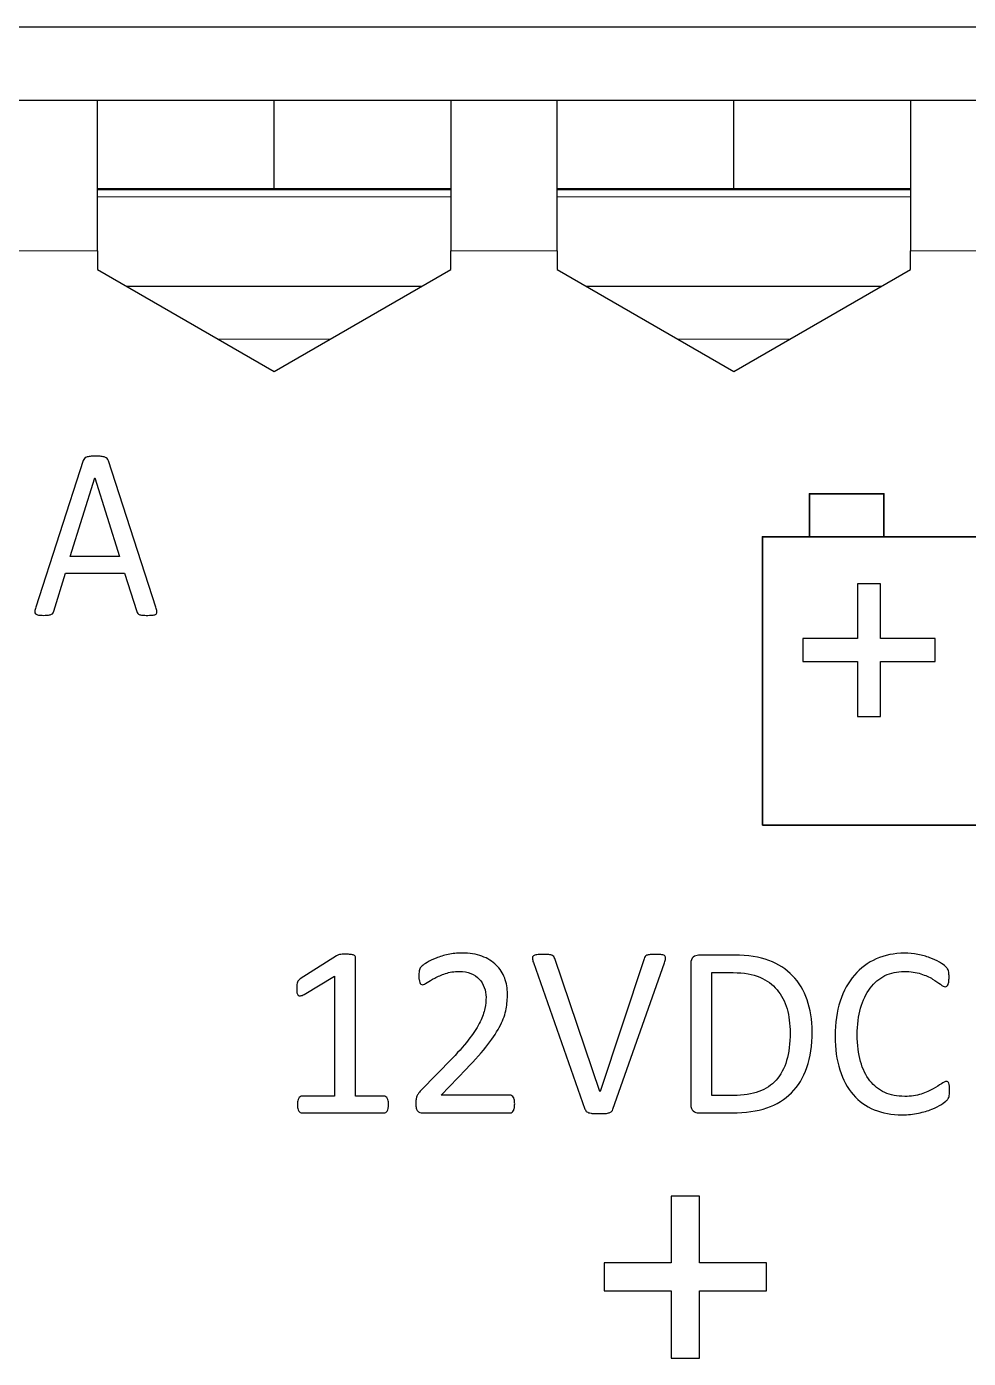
# Model space of a CAD drawing. Extents: x -260425 to 1294666, y -169889 to -2349.
# Drawn here: x 998785 to 998891.6, y -26392.9 to -26242.2 of the extents above; entities that cross this region are included whole.
import ezdxf
from ezdxf.enums import TextEntityAlignment as Align

# ---------------------------------------------------------------- set-up
doc = ezdxf.new("R2010")
doc.units = 0
doc.header["$LTSCALE"] = 100
doc.layers.add('case', color=7, linetype='Continuous')
doc.layers.add('marking', color=7, linetype='Continuous')
doc.styles.add('1ISOCPEUR', font='isocpeui.ttf', dxfattribs={"height": 250})

# ---------------------------------------------------------------- blocks, each defined once
blk = doc.blocks.new('АТС')
at = {"layer": 'case', "lineweight": 25}
for points in [[(336, 217.99), (336, 217.99), (324, 217.99), (324, 217.99)], [(336, 200.99), (336, 200.99), (336, 217.99), (336, 217.99)], [(356, 217.99), (356, 217.99), (336, 217.99), (336, 217.99)], [(356, 207.99), (356, 207.99), (356, 217.99), (356, 217.99)], [(376, 217.99), (376, 217.99), (356, 217.99), (356, 217.99)], [(376, 217.99), (376, 217.99), (376, 200.99), (376, 200.99)], [(388, 217.99), (388, 217.99), (376, 217.99), (376, 217.99)], [(388, 200.99), (388, 200.99), (388, 217.99), (388, 217.99)], [(408, 217.99), (408, 217.99), (388, 217.99), (388, 217.99)], [(408, 207.99), (408, 207.99), (408, 217.99), (408, 217.99)], [(428, 217.99), (428, 217.99), (408, 217.99), (408, 217.99)], [(440, 217.99), (440, 217.99), (428, 217.99), (428, 217.99)], [(428, 217.99), (428, 217.99), (428, 200.99), (428, 200.99)], [(356, 207.99), (356, 207.99), (336, 207.99), (336, 207.99)], [(376, 207.99), (376, 207.99), (356, 207.99), (356, 207.99)], [(408, 207.99), (408, 207.99), (388, 207.99), (388, 207.99)], [(428, 207.99), (428, 207.99), (408, 207.99), (408, 207.99)], [(336, 200.99), (336, 200.99), (336, 198.87), (336, 198.87)], [(376, 198.87), (376, 198.87), (376, 200.99), (376, 200.99)], [(388, 200.99), (388, 200.99), (388, 198.87), (388, 198.87)], [(428, 198.87), (428, 198.87), (428, 200.99), (428, 200.99)], [(336, 198.87), (336, 198.87), (356, 187.32), (356, 187.32)], [(356, 187.32), (356, 187.32), (376, 198.87), (376, 198.87)], [(388, 198.87), (388, 198.87), (408, 187.32), (408, 187.32)], [(408, 187.32), (408, 187.32), (428, 198.87), (428, 198.87)], [(339.25, 196.99), (339.25, 196.99), (372.75, 196.99), (372.75, 196.99)], [(391.25, 196.99), (391.25, 196.99), (424.75, 196.99), (424.75, 196.99)]]:
    blk.add_open_spline(points, degree=3, dxfattribs=at)
at = {"layer": 'case', "lineweight": 18}
for points in [[(336, 207.89), (336, 207.89), (376, 207.89), (376, 207.89)], [(336, 207.09), (336, 207.09), (376, 207.09), (376, 207.09)], [(388, 207.89), (388, 207.89), (428, 207.89), (428, 207.89)], [(388, 207.09), (388, 207.09), (428, 207.09), (428, 207.09)], [(336, 200.99), (336, 200.99), (324, 200.99), (324, 200.99)], [(388, 200.99), (388, 200.99), (376, 200.99), (376, 200.99)], [(440, 200.99), (440, 200.99), (428, 200.99), (428, 200.99)], [(349.64, 190.99), (349.64, 190.99), (362.36, 190.99), (362.36, 190.99)], [(401.65, 190.99), (401.65, 190.99), (414.36, 190.99), (414.36, 190.99)]]:
    blk.add_open_spline(points, degree=3, dxfattribs=at)
at = {"layer": 'marking', "lineweight": 35}
for points in [[(416.55, 168.64), (424.99, 168.64), (424.99, 173.5), (416.55, 173.5), (416.55, 168.64)], [(411.23, 135.99), (469.53, 135.99), (469.53, 168.64), (411.23, 168.64), (411.23, 135.99)]]:
    blk.add_lwpolyline(points, close=True, dxfattribs=at)
at = {"layer": 'marking'}
for points, knots in [([(342.63, 160.66), (342.69, 160.46), (342.73, 160.3), (342.74, 160.17), (342.74, 160.17), (342.74, 160.05), (342.71, 159.96), (342.64, 159.89), (342.64, 159.89), (342.58, 159.83), (342.47, 159.79), (342.31, 159.77), (342.31, 159.77), (342.16, 159.75), (341.96, 159.74), (341.7, 159.74), (341.7, 159.74), (341.45, 159.74), (341.24, 159.74), (341.09, 159.76), (341.09, 159.76), (340.93, 159.77), (340.82, 159.8), (340.74, 159.83), (340.74, 159.83), (340.66, 159.86), (340.6, 159.9), (340.56, 159.96), (340.56, 159.96), (340.53, 160.02), (340.49, 160.08), (340.46, 160.17), (340.46, 160.17), (340.46, 160.17), (339.08, 164.51), (339.08, 164.51), (339.08, 164.51), (339.08, 164.51), (332.41, 164.51), (332.41, 164.51), (332.41, 164.51), (332.41, 164.51), (331.09, 160.22), (331.09, 160.22), (331.09, 160.22), (331.07, 160.14), (331.04, 160.07), (331, 160.01), (331, 160.01), (330.95, 159.95), (330.9, 159.9), (330.82, 159.86), (330.82, 159.86), (330.74, 159.82), (330.62, 159.79), (330.48, 159.77), (330.48, 159.77), (330.34, 159.75), (330.15, 159.74), (329.92, 159.74), (329.92, 159.74), (329.68, 159.74), (329.48, 159.75), (329.33, 159.77), (329.33, 159.77), (329.18, 159.8), (329.07, 159.84), (329.01, 159.9), (329.01, 159.9), (328.94, 159.97), (328.91, 160.06), (328.92, 160.19), (328.92, 160.19), (328.92, 160.31), (328.96, 160.47), (329.03, 160.68), (329.03, 160.68), (329.03, 160.68), (334.41, 177.25), (334.41, 177.25), (334.41, 177.25), (334.44, 177.35), (334.49, 177.44), (334.54, 177.5), (334.54, 177.5), (334.59, 177.56), (334.67, 177.61), (334.77, 177.65), (334.77, 177.65), (334.88, 177.68), (335.01, 177.71), (335.17, 177.73), (335.17, 177.73), (335.33, 177.74), (335.53, 177.75), (335.79, 177.75), (335.79, 177.75), (336.05, 177.75), (336.27, 177.74), (336.44, 177.73), (336.44, 177.73), (336.61, 177.71), (336.75, 177.68), (336.86, 177.65), (336.86, 177.65), (336.97, 177.61), (337.05, 177.56), (337.11, 177.49), (337.11, 177.49), (337.17, 177.42), (337.22, 177.34), (337.25, 177.24), (337.25, 177.24), (337.25, 177.24), (342.63, 160.66), (342.63, 160.66)], [0, 0, 0, 0, 0.033333, 0.033333, 0.033333, 0.033333, 0.066667, 0.066667, 0.066667, 0.066667, 0.1, 0.1, 0.1, 0.1, 0.133333, 0.133333, 0.133333, 0.133333, 0.166667, 0.166667, 0.166667, 0.166667, 0.2, 0.2, 0.2, 0.2, 0.233333, 0.233333, 0.233333, 0.233333, 0.266667, 0.266667, 0.266667, 0.266667, 0.3, 0.3, 0.3, 0.3, 0.333333, 0.333333, 0.333333, 0.333333, 0.366667, 0.366667, 0.366667, 0.366667, 0.4, 0.4, 0.4, 0.4, 0.433333, 0.433333, 0.433333, 0.433333, 0.466667, 0.466667, 0.466667, 0.466667, 0.5, 0.5, 0.5, 0.5, 0.533333, 0.533333, 0.533333, 0.533333, 0.566667, 0.566667, 0.566667, 0.566667, 0.6, 0.6, 0.6, 0.6, 0.633333, 0.633333, 0.633333, 0.633333, 0.666667, 0.666667, 0.666667, 0.666667, 0.7, 0.7, 0.7, 0.7, 0.733333, 0.733333, 0.733333, 0.733333, 0.766667, 0.766667, 0.766667, 0.766667, 0.8, 0.8, 0.8, 0.8, 0.833333, 0.833333, 0.833333, 0.833333, 0.866667, 0.866667, 0.866667, 0.866667, 0.9, 0.9, 0.9, 0.9, 0.933333, 0.933333, 0.933333, 0.933333, 1, 1, 1, 1]), ([(335.72, 175.29), (335.72, 175.29), (335.71, 175.29), (335.71, 175.29), (335.71, 175.29), (335.71, 175.29), (332.94, 166.4), (332.94, 166.4), (332.94, 166.4), (332.94, 166.4), (338.52, 166.4), (338.52, 166.4), (338.52, 166.4), (338.52, 166.4), (335.72, 175.29), (335.72, 175.29)], [0, 0, 0, 0, 0.2, 0.2, 0.2, 0.2, 0.4, 0.4, 0.4, 0.4, 0.6, 0.6, 0.6, 0.6, 1, 1, 1, 1]), ([(421.98, 148.31), (421.98, 148.31), (421.98, 154.53), (421.98, 154.53), (421.98, 154.53), (421.98, 154.53), (415.8, 154.53), (415.8, 154.53), (415.8, 154.53), (415.8, 154.53), (415.8, 157.13), (415.8, 157.13), (415.8, 157.13), (415.8, 157.13), (421.98, 157.13), (421.98, 157.13), (421.98, 157.13), (421.98, 157.13), (421.98, 163.31), (421.98, 163.31), (421.98, 163.31), (421.98, 163.31), (424.61, 163.31), (424.61, 163.31), (424.61, 163.31), (424.61, 163.31), (424.61, 157.13), (424.61, 157.13), (424.61, 157.13), (424.61, 157.13), (430.8, 157.13), (430.8, 157.13), (430.8, 157.13), (430.8, 157.13), (430.8, 154.53), (430.8, 154.53), (430.8, 154.53), (430.8, 154.53), (424.61, 154.53), (424.61, 154.53), (424.61, 154.53), (424.61, 154.53), (424.61, 148.31), (424.61, 148.31), (424.61, 148.31), (424.61, 148.31), (421.98, 148.31), (421.98, 148.31)], [0, 0, 0, 0, 0.076923, 0.076923, 0.076923, 0.076923, 0.153846, 0.153846, 0.153846, 0.153846, 0.230769, 0.230769, 0.230769, 0.230769, 0.307692, 0.307692, 0.307692, 0.307692, 0.384615, 0.384615, 0.384615, 0.384615, 0.461538, 0.461538, 0.461538, 0.461538, 0.538462, 0.538462, 0.538462, 0.538462, 0.615385, 0.615385, 0.615385, 0.615385, 0.692308, 0.692308, 0.692308, 0.692308, 0.769231, 0.769231, 0.769231, 0.769231, 0.846154, 0.846154, 0.846154, 0.846154, 1, 1, 1, 1]), ([(368.94, 104.38), (368.94, 104.2), (368.92, 104.06), (368.89, 103.94), (368.89, 103.94), (368.86, 103.82), (368.83, 103.72), (368.78, 103.65), (368.78, 103.65), (368.74, 103.58), (368.69, 103.52), (368.62, 103.49), (368.62, 103.49), (368.56, 103.46), (368.5, 103.44), (368.44, 103.44), (368.44, 103.44), (368.44, 103.44), (359.13, 103.44), (359.13, 103.44), (359.13, 103.44), (359.07, 103.44), (359.01, 103.46), (358.95, 103.49), (358.95, 103.49), (358.9, 103.52), (358.84, 103.58), (358.79, 103.65), (358.79, 103.65), (358.74, 103.72), (358.7, 103.82), (358.68, 103.94), (358.68, 103.94), (358.65, 104.06), (358.63, 104.2), (358.63, 104.38), (358.63, 104.38), (358.63, 104.54), (358.65, 104.68), (358.68, 104.8), (358.68, 104.8), (358.7, 104.92), (358.74, 105.02), (358.78, 105.1), (358.78, 105.1), (358.82, 105.18), (358.87, 105.23), (358.93, 105.27), (358.93, 105.27), (358.99, 105.32), (359.06, 105.34), (359.13, 105.34), (359.13, 105.34), (359.13, 105.34), (362.84, 105.34), (362.84, 105.34), (362.84, 105.34), (362.84, 105.34), (362.84, 118.91), (362.84, 118.91), (362.84, 118.91), (362.84, 118.91), (359.39, 116.85), (359.39, 116.85), (359.39, 116.85), (359.22, 116.76), (359.08, 116.7), (358.97, 116.69), (358.97, 116.69), (358.86, 116.67), (358.78, 116.69), (358.71, 116.75), (358.71, 116.75), (358.65, 116.81), (358.61, 116.91), (358.58, 117.04), (358.58, 117.04), (358.56, 117.18), (358.55, 117.35), (358.55, 117.56), (358.55, 117.56), (358.55, 117.72), (358.55, 117.86), (358.57, 117.96), (358.57, 117.96), (358.58, 118.08), (358.61, 118.17), (358.63, 118.24), (358.63, 118.24), (358.66, 118.31), (358.7, 118.38), (358.75, 118.44), (358.75, 118.44), (358.8, 118.49), (358.86, 118.54), (358.95, 118.6), (358.95, 118.6), (358.95, 118.6), (363.06, 121.23), (363.06, 121.23), (363.06, 121.23), (363.1, 121.26), (363.14, 121.28), (363.2, 121.3), (363.2, 121.3), (363.25, 121.31), (363.32, 121.33), (363.4, 121.35), (363.4, 121.35), (363.49, 121.37), (363.58, 121.38), (363.69, 121.39), (363.69, 121.39), (363.8, 121.39), (363.94, 121.39), (364.11, 121.39), (364.11, 121.39), (364.33, 121.39), (364.51, 121.38), (364.66, 121.37), (364.66, 121.37), (364.81, 121.35), (364.92, 121.32), (365, 121.29), (365, 121.29), (365.09, 121.26), (365.14, 121.21), (365.17, 121.17), (365.17, 121.17), (365.2, 121.12), (365.21, 121.06), (365.21, 121.01), (365.21, 121.01), (365.21, 121.01), (365.21, 105.34), (365.21, 105.34), (365.21, 105.34), (365.21, 105.34), (368.44, 105.34), (368.44, 105.34), (368.44, 105.34), (368.51, 105.34), (368.58, 105.32), (368.64, 105.27), (368.64, 105.27), (368.71, 105.23), (368.76, 105.18), (368.8, 105.1), (368.8, 105.1), (368.84, 105.02), (368.88, 104.92), (368.9, 104.8), (368.9, 104.8), (368.93, 104.68), (368.94, 104.54), (368.94, 104.38)], [0, 0, 0, 0, 0.025, 0.025, 0.025, 0.025, 0.05, 0.05, 0.05, 0.05, 0.075, 0.075, 0.075, 0.075, 0.1, 0.1, 0.1, 0.1, 0.125, 0.125, 0.125, 0.125, 0.15, 0.15, 0.15, 0.15, 0.175, 0.175, 0.175, 0.175, 0.2, 0.2, 0.2, 0.2, 0.225, 0.225, 0.225, 0.225, 0.25, 0.25, 0.25, 0.25, 0.275, 0.275, 0.275, 0.275, 0.3, 0.3, 0.3, 0.3, 0.325, 0.325, 0.325, 0.325, 0.35, 0.35, 0.35, 0.35, 0.375, 0.375, 0.375, 0.375, 0.4, 0.4, 0.4, 0.4, 0.425, 0.425, 0.425, 0.425, 0.45, 0.45, 0.45, 0.45, 0.475, 0.475, 0.475, 0.475, 0.5, 0.5, 0.5, 0.5, 0.525, 0.525, 0.525, 0.525, 0.55, 0.55, 0.55, 0.55, 0.575, 0.575, 0.575, 0.575, 0.6, 0.6, 0.6, 0.6, 0.625, 0.625, 0.625, 0.625, 0.65, 0.65, 0.65, 0.65, 0.675, 0.675, 0.675, 0.675, 0.7, 0.7, 0.7, 0.7, 0.725, 0.725, 0.725, 0.725, 0.75, 0.75, 0.75, 0.75, 0.775, 0.775, 0.775, 0.775, 0.8, 0.8, 0.8, 0.8, 0.825, 0.825, 0.825, 0.825, 0.85, 0.85, 0.85, 0.85, 0.875, 0.875, 0.875, 0.875, 0.9, 0.9, 0.9, 0.9, 0.925, 0.925, 0.925, 0.925, 0.95, 0.95, 0.95, 0.95, 1, 1, 1, 1]), ([(383.21, 104.46), (383.21, 104.3), (383.2, 104.15), (383.18, 104.02), (383.18, 104.02), (383.15, 103.89), (383.12, 103.78), (383.08, 103.7), (383.08, 103.7), (383.04, 103.61), (382.98, 103.55), (382.91, 103.51), (382.91, 103.51), (382.84, 103.46), (382.77, 103.44), (382.69, 103.44), (382.69, 103.44), (382.69, 103.44), (372.82, 103.44), (372.82, 103.44), (372.82, 103.44), (372.69, 103.44), (372.58, 103.46), (372.48, 103.49), (372.48, 103.49), (372.39, 103.52), (372.3, 103.58), (372.24, 103.65), (372.24, 103.65), (372.17, 103.72), (372.11, 103.83), (372.08, 103.97), (372.08, 103.97), (372.05, 104.1), (372.03, 104.27), (372.03, 104.47), (372.03, 104.47), (372.03, 104.66), (372.04, 104.82), (372.06, 104.95), (372.06, 104.95), (372.07, 105.09), (372.1, 105.21), (372.15, 105.32), (372.15, 105.32), (372.19, 105.42), (372.26, 105.53), (372.33, 105.64), (372.33, 105.64), (372.4, 105.74), (372.49, 105.85), (372.6, 105.97), (372.6, 105.97), (372.6, 105.97), (376.17, 109.64), (376.17, 109.64), (376.17, 109.64), (377, 110.49), (377.66, 111.24), (378.15, 111.92), (378.15, 111.92), (378.65, 112.58), (379.03, 113.2), (379.31, 113.75), (379.31, 113.75), (379.57, 114.3), (379.75, 114.8), (379.84, 115.25), (379.84, 115.25), (379.92, 115.7), (379.97, 116.13), (379.97, 116.52), (379.97, 116.52), (379.97, 116.92), (379.9, 117.29), (379.77, 117.64), (379.77, 117.64), (379.63, 118), (379.44, 118.31), (379.19, 118.58), (379.19, 118.58), (378.94, 118.84), (378.62, 119.06), (378.24, 119.21), (378.24, 119.21), (377.87, 119.37), (377.43, 119.45), (376.94, 119.45), (376.94, 119.45), (376.36, 119.45), (375.84, 119.37), (375.38, 119.21), (375.38, 119.21), (374.92, 119.06), (374.52, 118.88), (374.17, 118.7), (374.17, 118.7), (373.83, 118.52), (373.53, 118.34), (373.3, 118.19), (373.3, 118.19), (373.07, 118.03), (372.9, 117.95), (372.79, 117.95), (372.79, 117.95), (372.72, 117.95), (372.66, 117.97), (372.61, 118.01), (372.61, 118.01), (372.56, 118.04), (372.51, 118.1), (372.48, 118.19), (372.48, 118.19), (372.45, 118.27), (372.42, 118.38), (372.4, 118.52), (372.4, 118.52), (372.38, 118.66), (372.37, 118.82), (372.37, 119.01), (372.37, 119.01), (372.37, 119.15), (372.38, 119.27), (372.39, 119.37), (372.39, 119.37), (372.4, 119.47), (372.41, 119.56), (372.43, 119.63), (372.43, 119.63), (372.46, 119.71), (372.49, 119.78), (372.52, 119.84), (372.52, 119.84), (372.56, 119.9), (372.64, 119.98), (372.75, 120.08), (372.75, 120.08), (372.86, 120.18), (373.05, 120.31), (373.32, 120.47), (373.32, 120.47), (373.59, 120.64), (373.93, 120.8), (374.34, 120.96), (374.34, 120.96), (374.74, 121.13), (375.19, 121.26), (375.69, 121.37), (375.69, 121.37), (376.18, 121.48), (376.7, 121.53), (377.24, 121.53), (377.24, 121.53), (378.1, 121.53), (378.86, 121.41), (379.5, 121.17), (379.5, 121.17), (380.15, 120.93), (380.69, 120.59), (381.12, 120.17), (381.12, 120.17), (381.55, 119.75), (381.87, 119.26), (382.08, 118.7), (382.08, 118.7), (382.29, 118.14), (382.39, 117.54), (382.39, 116.91), (382.39, 116.91), (382.39, 116.34), (382.34, 115.77), (382.24, 115.2), (382.24, 115.2), (382.14, 114.64), (381.93, 114.03), (381.6, 113.37), (381.6, 113.37), (381.27, 112.71), (380.8, 111.98), (380.19, 111.18), (380.19, 111.18), (379.57, 110.37), (378.76, 109.45), (377.73, 108.4), (377.73, 108.4), (377.73, 108.4), (374.91, 105.45), (374.91, 105.45), (374.91, 105.45), (374.91, 105.45), (382.67, 105.45), (382.67, 105.45), (382.67, 105.45), (382.75, 105.45), (382.81, 105.43), (382.89, 105.39), (382.89, 105.39), (382.96, 105.34), (383.02, 105.28), (383.07, 105.2), (383.07, 105.2), (383.12, 105.12), (383.15, 105.02), (383.18, 104.89), (383.18, 104.89), (383.2, 104.77), (383.21, 104.63), (383.21, 104.46)], [0, 0, 0, 0, 0.018868, 0.018868, 0.018868, 0.018868, 0.037736, 0.037736, 0.037736, 0.037736, 0.056604, 0.056604, 0.056604, 0.056604, 0.075472, 0.075472, 0.075472, 0.075472, 0.09434, 0.09434, 0.09434, 0.09434, 0.113208, 0.113208, 0.113208, 0.113208, 0.132075, 0.132075, 0.132075, 0.132075, 0.150943, 0.150943, 0.150943, 0.150943, 0.169811, 0.169811, 0.169811, 0.169811, 0.188679, 0.188679, 0.188679, 0.188679, 0.207547, 0.207547, 0.207547, 0.207547, 0.226415, 0.226415, 0.226415, 0.226415, 0.245283, 0.245283, 0.245283, 0.245283, 0.264151, 0.264151, 0.264151, 0.264151, 0.283019, 0.283019, 0.283019, 0.283019, 0.301887, 0.301887, 0.301887, 0.301887, 0.320755, 0.320755, 0.320755, 0.320755, 0.339623, 0.339623, 0.339623, 0.339623, 0.358491, 0.358491, 0.358491, 0.358491, 0.377358, 0.377358, 0.377358, 0.377359, 0.396226, 0.396226, 0.396226, 0.396226, 0.415094, 0.415094, 0.415094, 0.415094, 0.433962, 0.433962, 0.433962, 0.433962, 0.45283, 0.45283, 0.45283, 0.45283, 0.471698, 0.471698, 0.471698, 0.471698, 0.490566, 0.490566, 0.490566, 0.490566, 0.509434, 0.509434, 0.509434, 0.509434, 0.528302, 0.528302, 0.528302, 0.528302, 0.54717, 0.54717, 0.54717, 0.54717, 0.566038, 0.566038, 0.566038, 0.566038, 0.584906, 0.584906, 0.584906, 0.584906, 0.603774, 0.603774, 0.603774, 0.603774, 0.622642, 0.622642, 0.622642, 0.622642, 0.641509, 0.641509, 0.641509, 0.641509, 0.660377, 0.660377, 0.660377, 0.660377, 0.679245, 0.679245, 0.679245, 0.679245, 0.698113, 0.698113, 0.698113, 0.698113, 0.716981, 0.716981, 0.716981, 0.716981, 0.735849, 0.735849, 0.735849, 0.735849, 0.754717, 0.754717, 0.754717, 0.754717, 0.773585, 0.773585, 0.773585, 0.773585, 0.792453, 0.792453, 0.792453, 0.792453, 0.811321, 0.811321, 0.811321, 0.811321, 0.830189, 0.830189, 0.830189, 0.830189, 0.849057, 0.849057, 0.849057, 0.849057, 0.867925, 0.867925, 0.867925, 0.867925, 0.886792, 0.886792, 0.886792, 0.886792, 0.90566, 0.90566, 0.90566, 0.90566, 0.924528, 0.924528, 0.924528, 0.924528, 0.943396, 0.943396, 0.943396, 0.943396, 0.962264, 0.962264, 0.962264, 0.962264, 1, 1, 1, 1]), ([(394.33, 103.86), (394.3, 103.75), (394.25, 103.67), (394.18, 103.61), (394.18, 103.61), (394.12, 103.54), (394.03, 103.49), (393.91, 103.46), (393.91, 103.46), (393.8, 103.42), (393.65, 103.39), (393.47, 103.38), (393.47, 103.38), (393.29, 103.36), (393.06, 103.36), (392.79, 103.36), (392.79, 103.36), (392.59, 103.36), (392.41, 103.36), (392.26, 103.36), (392.26, 103.36), (392.11, 103.37), (391.98, 103.38), (391.87, 103.4), (391.87, 103.4), (391.76, 103.42), (391.66, 103.44), (391.58, 103.46), (391.58, 103.46), (391.5, 103.49), (391.44, 103.52), (391.39, 103.55), (391.39, 103.55), (391.33, 103.59), (391.29, 103.63), (391.25, 103.68), (391.25, 103.68), (391.22, 103.74), (391.19, 103.8), (391.16, 103.87), (391.16, 103.87), (391.16, 103.87), (385.33, 120.44), (385.33, 120.44), (385.33, 120.44), (385.26, 120.65), (385.22, 120.81), (385.22, 120.93), (385.22, 120.93), (385.21, 121.06), (385.25, 121.15), (385.33, 121.21), (385.33, 121.21), (385.42, 121.28), (385.55, 121.32), (385.73, 121.34), (385.73, 121.34), (385.92, 121.36), (386.16, 121.37), (386.48, 121.37), (386.48, 121.37), (386.73, 121.37), (386.94, 121.36), (387.09, 121.35), (387.09, 121.35), (387.24, 121.33), (387.36, 121.3), (387.44, 121.27), (387.44, 121.27), (387.52, 121.23), (387.58, 121.18), (387.63, 121.13), (387.63, 121.13), (387.67, 121.06), (387.71, 120.99), (387.75, 120.9), (387.75, 120.9), (387.75, 120.9), (392.86, 105.88), (392.86, 105.88), (392.86, 105.88), (392.86, 105.88), (392.89, 105.88), (392.89, 105.88), (392.89, 105.88), (392.89, 105.88), (397.86, 120.87), (397.86, 120.87), (397.86, 120.87), (397.89, 120.97), (397.92, 121.06), (397.96, 121.12), (397.96, 121.12), (397.99, 121.18), (398.06, 121.23), (398.15, 121.27), (398.15, 121.27), (398.24, 121.3), (398.37, 121.33), (398.53, 121.35), (398.53, 121.35), (398.7, 121.36), (398.92, 121.37), (399.2, 121.37), (399.2, 121.37), (399.48, 121.37), (399.71, 121.36), (399.87, 121.33), (399.87, 121.33), (400.04, 121.31), (400.15, 121.27), (400.21, 121.2), (400.21, 121.2), (400.27, 121.13), (400.29, 121.04), (400.28, 120.92), (400.28, 120.92), (400.27, 120.79), (400.22, 120.63), (400.15, 120.43), (400.15, 120.43), (400.15, 120.43), (394.33, 103.86), (394.33, 103.86)], [0, 0, 0, 0, 0.03125, 0.03125, 0.03125, 0.03125, 0.0625, 0.0625, 0.0625, 0.0625, 0.09375, 0.09375, 0.09375, 0.09375, 0.125, 0.125, 0.125, 0.125, 0.15625, 0.15625, 0.15625, 0.15625, 0.1875, 0.1875, 0.1875, 0.1875, 0.21875, 0.21875, 0.21875, 0.21875, 0.25, 0.25, 0.25, 0.25, 0.28125, 0.28125, 0.28125, 0.28125, 0.3125, 0.3125, 0.3125, 0.3125, 0.34375, 0.34375, 0.34375, 0.34375, 0.375, 0.375, 0.375, 0.375, 0.40625, 0.40625, 0.40625, 0.40625, 0.4375, 0.4375, 0.4375, 0.4375, 0.46875, 0.46875, 0.46875, 0.46875, 0.5, 0.5, 0.5, 0.5, 0.53125, 0.53125, 0.53125, 0.53125, 0.5625, 0.5625, 0.5625, 0.5625, 0.59375, 0.59375, 0.59375, 0.59375, 0.625, 0.625, 0.625, 0.625, 0.65625, 0.65625, 0.65625, 0.65625, 0.6875, 0.6875, 0.6875, 0.6875, 0.71875, 0.71875, 0.71875, 0.71875, 0.75, 0.75, 0.75, 0.75, 0.78125, 0.78125, 0.78125, 0.78125, 0.8125, 0.8125, 0.8125, 0.8125, 0.84375, 0.84375, 0.84375, 0.84375, 0.875, 0.875, 0.875, 0.875, 0.90625, 0.90625, 0.90625, 0.90625, 0.9375, 0.9375, 0.9375, 0.9375, 1, 1, 1, 1]), ([(416.86, 112.63), (416.86, 111.08), (416.66, 109.73), (416.26, 108.58), (416.26, 108.58), (415.87, 107.42), (415.29, 106.47), (414.53, 105.71), (414.53, 105.71), (413.78, 104.95), (412.84, 104.39), (411.74, 104.01), (411.74, 104.01), (410.64, 103.63), (409.33, 103.44), (407.8, 103.44), (407.8, 103.44), (407.8, 103.44), (404.02, 103.44), (404.02, 103.44), (404.02, 103.44), (403.81, 103.44), (403.61, 103.52), (403.42, 103.66), (403.42, 103.66), (403.23, 103.8), (403.14, 104.05), (403.14, 104.41), (403.14, 104.41), (403.14, 104.41), (403.14, 120.32), (403.14, 120.32), (403.14, 120.32), (403.14, 120.67), (403.23, 120.92), (403.42, 121.07), (403.42, 121.07), (403.61, 121.21), (403.81, 121.28), (404.02, 121.28), (404.02, 121.28), (404.02, 121.28), (408.06, 121.28), (408.06, 121.28), (408.06, 121.28), (409.61, 121.28), (410.91, 121.08), (411.98, 120.68), (411.98, 120.68), (413.04, 120.28), (413.94, 119.71), (414.66, 118.96), (414.66, 118.96), (415.38, 118.21), (415.92, 117.3), (416.3, 116.23), (416.3, 116.23), (416.67, 115.17), (416.86, 113.97), (416.86, 112.63)], [0, 0, 0, 0, 0.0625, 0.0625, 0.0625, 0.0625, 0.125, 0.125, 0.125, 0.125, 0.1875, 0.1875, 0.1875, 0.1875, 0.25, 0.25, 0.25, 0.25, 0.3125, 0.3125, 0.3125, 0.3125, 0.375, 0.375, 0.375, 0.375, 0.4375, 0.4375, 0.4375, 0.4375, 0.5, 0.5, 0.5, 0.5, 0.5625, 0.5625, 0.5625, 0.5625, 0.625, 0.625, 0.625, 0.625, 0.6875, 0.6875, 0.6875, 0.6875, 0.75, 0.75, 0.75, 0.75, 0.8125, 0.8125, 0.8125, 0.8125, 0.875, 0.875, 0.875, 0.875, 1, 1, 1, 1]), ([(432.41, 105.96), (432.41, 105.81), (432.41, 105.68), (432.4, 105.57), (432.4, 105.57), (432.39, 105.46), (432.37, 105.37), (432.35, 105.28), (432.35, 105.28), (432.33, 105.2), (432.3, 105.13), (432.26, 105.06), (432.26, 105.06), (432.22, 105), (432.16, 104.92), (432.07, 104.83), (432.07, 104.83), (431.97, 104.74), (431.78, 104.6), (431.49, 104.41), (431.49, 104.41), (431.19, 104.22), (430.83, 104.04), (430.39, 103.86), (430.39, 103.86), (429.95, 103.68), (429.45, 103.53), (428.89, 103.41), (428.89, 103.41), (428.32, 103.28), (427.7, 103.22), (427.03, 103.22), (427.03, 103.22), (425.87, 103.22), (424.82, 103.41), (423.89, 103.8), (423.89, 103.8), (422.96, 104.18), (422.16, 104.75), (421.51, 105.51), (421.51, 105.51), (420.85, 106.26), (420.34, 107.19), (419.99, 108.3), (419.99, 108.3), (419.64, 109.41), (419.46, 110.68), (419.46, 112.13), (419.46, 112.13), (419.46, 113.61), (419.65, 114.93), (420.03, 116.09), (420.03, 116.09), (420.41, 117.25), (420.95, 118.23), (421.64, 119.03), (421.64, 119.03), (422.33, 119.84), (423.15, 120.45), (424.12, 120.87), (424.12, 120.87), (425.08, 121.29), (426.15, 121.51), (427.31, 121.51), (427.31, 121.51), (427.83, 121.51), (428.33, 121.46), (428.82, 121.37), (428.82, 121.37), (429.31, 121.27), (429.76, 121.15), (430.17, 121), (430.17, 121), (430.59, 120.86), (430.95, 120.69), (431.28, 120.5), (431.28, 120.5), (431.6, 120.31), (431.82, 120.15), (431.94, 120.02), (431.94, 120.02), (432.07, 119.9), (432.15, 119.81), (432.19, 119.74), (432.19, 119.74), (432.23, 119.68), (432.26, 119.61), (432.28, 119.52), (432.28, 119.52), (432.3, 119.43), (432.32, 119.32), (432.34, 119.21), (432.34, 119.21), (432.35, 119.08), (432.35, 118.94), (432.35, 118.78), (432.35, 118.78), (432.35, 118.59), (432.34, 118.44), (432.33, 118.31), (432.33, 118.31), (432.31, 118.18), (432.28, 118.07), (432.24, 117.98), (432.24, 117.98), (432.21, 117.89), (432.16, 117.83), (432.11, 117.79), (432.11, 117.79), (432.06, 117.74), (432, 117.72), (431.93, 117.72), (431.93, 117.72), (431.79, 117.72), (431.61, 117.81), (431.38, 117.99), (431.38, 117.99), (431.15, 118.17), (430.85, 118.37), (430.49, 118.59), (430.49, 118.59), (430.12, 118.8), (429.68, 119), (429.16, 119.18), (429.16, 119.18), (428.63, 119.36), (428, 119.45), (427.27, 119.45), (427.27, 119.45), (426.47, 119.45), (425.75, 119.29), (425.1, 118.97), (425.1, 118.97), (424.45, 118.65), (423.89, 118.19), (423.43, 117.57), (423.43, 117.57), (422.97, 116.95), (422.6, 116.2), (422.35, 115.31), (422.35, 115.31), (422.09, 114.42), (421.97, 113.41), (421.97, 112.27), (421.97, 112.27), (421.97, 111.13), (422.09, 110.13), (422.34, 109.26), (422.34, 109.26), (422.58, 108.39), (422.93, 107.66), (423.39, 107.08), (423.39, 107.08), (423.84, 106.5), (424.41, 106.06), (425.07, 105.75), (425.07, 105.75), (425.74, 105.46), (426.49, 105.31), (427.34, 105.31), (427.34, 105.31), (428.05, 105.31), (428.67, 105.4), (429.2, 105.57), (429.2, 105.57), (429.73, 105.74), (430.19, 105.94), (430.56, 106.15), (430.56, 106.15), (430.93, 106.37), (431.24, 106.56), (431.48, 106.74), (431.48, 106.74), (431.72, 106.91), (431.91, 107), (432.05, 107), (432.05, 107), (432.11, 107), (432.17, 106.99), (432.22, 106.96), (432.22, 106.96), (432.27, 106.93), (432.3, 106.88), (432.33, 106.8), (432.33, 106.8), (432.35, 106.72), (432.38, 106.61), (432.39, 106.48), (432.39, 106.48), (432.41, 106.34), (432.41, 106.17), (432.41, 105.96)], [0, 0, 0, 0, 0.020408, 0.020408, 0.020408, 0.020408, 0.040816, 0.040816, 0.040816, 0.040816, 0.061224, 0.061224, 0.061224, 0.061224, 0.081633, 0.081633, 0.081633, 0.081633, 0.102041, 0.102041, 0.102041, 0.102041, 0.122449, 0.122449, 0.122449, 0.122449, 0.142857, 0.142857, 0.142857, 0.142857, 0.163265, 0.163265, 0.163265, 0.163265, 0.183673, 0.183673, 0.183673, 0.183673, 0.204082, 0.204082, 0.204082, 0.204082, 0.22449, 0.22449, 0.22449, 0.22449, 0.244898, 0.244898, 0.244898, 0.244898, 0.265306, 0.265306, 0.265306, 0.265306, 0.285714, 0.285714, 0.285714, 0.285714, 0.306122, 0.306122, 0.306122, 0.306122, 0.326531, 0.326531, 0.326531, 0.326531, 0.346939, 0.346939, 0.346939, 0.346939, 0.367347, 0.367347, 0.367347, 0.367347, 0.387755, 0.387755, 0.387755, 0.387755, 0.408163, 0.408163, 0.408163, 0.408163, 0.428571, 0.428571, 0.428571, 0.428571, 0.44898, 0.44898, 0.44898, 0.44898, 0.469388, 0.469388, 0.469388, 0.469388, 0.489796, 0.489796, 0.489796, 0.489796, 0.510204, 0.510204, 0.510204, 0.510204, 0.530612, 0.530612, 0.530612, 0.530612, 0.55102, 0.55102, 0.55102, 0.55102, 0.571429, 0.571429, 0.571429, 0.571429, 0.591837, 0.591837, 0.591837, 0.591837, 0.612245, 0.612245, 0.612245, 0.612245, 0.632653, 0.632653, 0.632653, 0.632653, 0.653061, 0.653061, 0.653061, 0.653061, 0.673469, 0.673469, 0.673469, 0.673469, 0.693878, 0.693878, 0.693878, 0.693878, 0.714286, 0.714286, 0.714286, 0.714286, 0.734694, 0.734694, 0.734694, 0.734694, 0.755102, 0.755102, 0.755102, 0.755102, 0.77551, 0.77551, 0.77551, 0.77551, 0.795918, 0.795918, 0.795918, 0.795918, 0.816327, 0.816327, 0.816327, 0.816327, 0.836735, 0.836735, 0.836735, 0.836735, 0.857143, 0.857143, 0.857143, 0.857143, 0.877551, 0.877551, 0.877551, 0.877551, 0.897959, 0.897959, 0.897959, 0.897959, 0.918367, 0.918367, 0.918367, 0.918367, 0.938776, 0.938776, 0.938776, 0.938776, 0.959184, 0.959184, 0.959184, 0.959184, 1, 1, 1, 1]), ([(414.37, 112.52), (414.37, 113.49), (414.25, 114.39), (414.02, 115.22), (414.02, 115.22), (413.78, 116.05), (413.4, 116.77), (412.89, 117.38), (412.89, 117.38), (412.38, 117.98), (411.73, 118.45), (410.95, 118.8), (410.95, 118.8), (410.17, 119.14), (409.16, 119.31), (407.93, 119.31), (407.93, 119.31), (407.93, 119.31), (405.51, 119.31), (405.51, 119.31), (405.51, 119.31), (405.51, 119.31), (405.51, 105.42), (405.51, 105.42), (405.51, 105.42), (405.51, 105.42), (407.95, 105.42), (407.95, 105.42), (407.95, 105.42), (409.09, 105.42), (410.05, 105.56), (410.84, 105.85), (410.84, 105.85), (411.62, 106.13), (412.27, 106.57), (412.8, 107.16), (412.8, 107.16), (413.32, 107.74), (413.72, 108.48), (413.98, 109.37), (413.98, 109.37), (414.24, 110.26), (414.37, 111.31), (414.37, 112.52)], [0, 0, 0, 0, 0.083333, 0.083333, 0.083333, 0.083333, 0.166667, 0.166667, 0.166667, 0.166667, 0.25, 0.25, 0.25, 0.25, 0.333333, 0.333333, 0.333333, 0.333333, 0.416667, 0.416667, 0.416667, 0.416667, 0.5, 0.5, 0.5, 0.5, 0.583333, 0.583333, 0.583333, 0.583333, 0.666667, 0.666667, 0.666667, 0.666667, 0.75, 0.75, 0.75, 0.75, 0.833333, 0.833333, 0.833333, 0.833333, 1, 1, 1, 1]), ([(400.91, 75.67), (400.91, 75.67), (400.91, 83.29), (400.91, 83.29), (400.91, 83.29), (400.91, 83.29), (393.35, 83.29), (393.35, 83.29), (393.35, 83.29), (393.35, 83.29), (393.35, 86.47), (393.35, 86.47), (393.35, 86.47), (393.35, 86.47), (400.91, 86.47), (400.91, 86.47), (400.91, 86.47), (400.91, 86.47), (400.91, 94.03), (400.91, 94.03), (400.91, 94.03), (400.91, 94.03), (404.13, 94.03), (404.13, 94.03), (404.13, 94.03), (404.13, 94.03), (404.13, 86.47), (404.13, 86.47), (404.13, 86.47), (404.13, 86.47), (411.7, 86.47), (411.7, 86.47), (411.7, 86.47), (411.7, 86.47), (411.7, 83.29), (411.7, 83.29), (411.7, 83.29), (411.7, 83.29), (404.13, 83.29), (404.13, 83.29), (404.13, 83.29), (404.13, 83.29), (404.13, 75.67), (404.13, 75.67), (404.13, 75.67), (404.13, 75.67), (400.91, 75.67), (400.91, 75.67)], [0, 0, 0, 0, 0.076923, 0.076923, 0.076923, 0.076923, 0.153846, 0.153846, 0.153846, 0.153846, 0.230769, 0.230769, 0.230769, 0.230769, 0.307692, 0.307692, 0.307692, 0.307692, 0.384615, 0.384615, 0.384615, 0.384615, 0.461538, 0.461538, 0.461538, 0.461538, 0.538462, 0.538462, 0.538462, 0.538462, 0.615385, 0.615385, 0.615385, 0.615385, 0.692308, 0.692308, 0.692308, 0.692308, 0.769231, 0.769231, 0.769231, 0.769231, 0.846154, 0.846154, 0.846154, 0.846154, 1, 1, 1, 1])]:
    blk.add_open_spline(points, degree=3, knots=knots, dxfattribs=at)
blk = doc.blocks.new('*U214')
at = {"color": 0, "linetype": 'ByBlock', "lineweight": -2}
blk.add_line((174.5, -22.225), (625.5, -22.225), dxfattribs=at)
at = {"color": 0, "lineweight": -2, "style": '1ISOCPEUR', "oblique": 15, "flags": 8}
blk.add_attdef('НАИМЕНОВАНИЕ', text='', height=25, dxfattribs=at).set_placement((750, 10.425), align=Align.MIDDLE_LEFT)

msp = doc.modelspace()

# ---------------------------------------------------------------- block references
at = {"xscale": 10, "yscale": 10, "zscale": 10}
msp.add_blockref('*U214', (996576.69, -26019.92), dxfattribs=at)
msp.add_blockref('АТС', (998457.03, -26468.52))

doc.saveas('drawing.dxf')
